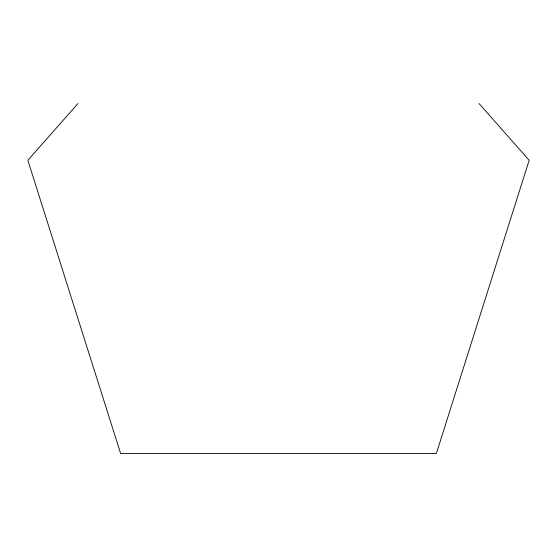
<?xml version="1.0" encoding="UTF-8"?>
<svg xmlns="http://www.w3.org/2000/svg" width="557" height="557" viewBox="0 0 557 557"><rect width="100%" height="100%" fill="white"/><g stroke="black" fill="none" stroke-linecap="round" stroke-linejoin="round"><path stroke-width="0.84" d="M77.931 103.574L27.85 160.27L120.611 453.426L436.389 453.426L529.15 160.27L479.069 103.574"/></g></svg>
